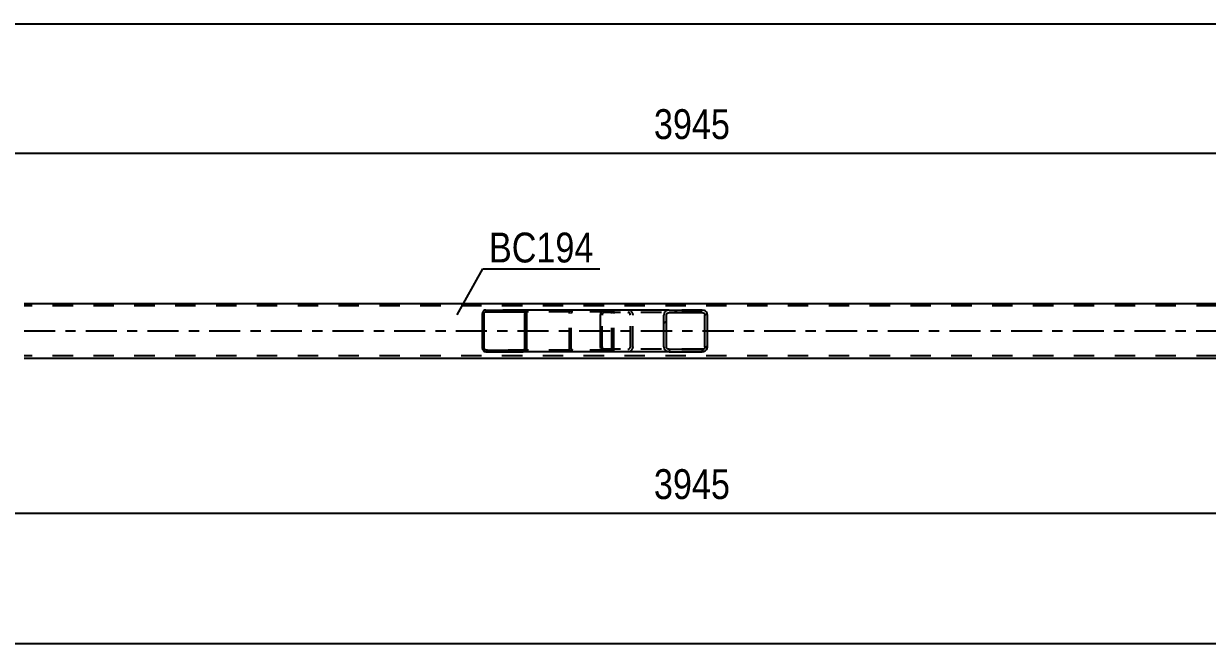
# Model space of a CAD drawing. Header units: millimetres. Extents: x -85 to 756, y -444 to 150.
# Drawn here: x 57.3 to 170.9, y -221.5 to -162 of the extents above; entities that cross this region are included whole.
import ezdxf

# ---------------------------------------------------------------- set-up
doc = ezdxf.new("R2010")
doc.units = ezdxf.units.MM
doc.linetypes.add('DXK_LINE_DOT2', pattern=[3.9198, 1.9599, -1.9599])
doc.linetypes.add('DXK_LINE_DOT3', pattern=[5.9187, 2.979, -0.9799, 0.9799, -0.9799])
doc.styles.add('Arial Narrow', font='ARIALN.TTF', dxfattribs={"height": 0.2})

# ---------------------------------------------------------------- blocks, each defined once
blk = doc.blocks.new('Part-814409655-5620 - 5597')
at = {"linetype": 'Continuous'}
h = blk.add_hatch(dxfattribs=at)
h.set_pattern_fill('', scale=0.7, style=0, pattern_type=0)
h.set_pattern_definition([(45, (122.8505, -189.8046), (-1.57154, 1.57154), [])])
h.paths.add_polyline_path([(122.89, -189.99), (122.85, -189.8), (122.74, -189.65), (122.58, -189.54), (122.39, -189.51), (119.2, -189.51), (119.01, -189.54), (118.85, -189.65), (118.74, -189.8), (118.7, -189.99), (118.7, -193.03), (118.74, -193.21), (118.85, -193.37), (119.01, -193.47), (119.2, -193.51), (122.39, -193.51), (122.58, -193.47), (122.74, -193.37), (122.85, -193.21), (122.89, -193.03)])
h.paths.add_polyline_path([(122.62, -193.12), (122.56, -193.2), (122.48, -193.25), (122.39, -193.27), (119.2, -193.27), (119.11, -193.25), (119.02, -193.2), (118.97, -193.12), (118.95, -193.03), (118.95, -189.99), (118.97, -189.9), (119.02, -189.82), (119.11, -189.77), (119.2, -189.75), (122.39, -189.75), (122.48, -189.77), (122.56, -189.82), (122.62, -189.9), (122.64, -189.99), (122.64, -193.03)])
at = {"color": 2, "linetype": 'Continuous'}
for p, q in [((112.65, -189.8), (112.71, -189.65)), ((112.71, -189.65), (112.8, -189.54)), ((112.8, -189.54), (112.9, -189.51)), ((119.2, -189.51), (112.9, -189.51)), ((119.2, -189.51), (119.01, -189.54)), ((119.2, -189.51), (122.39, -189.51)), ((122.58, -189.54), (122.39, -189.51)), ((112.63, -189.99), (112.65, -189.8)), ((112.63, -193.03), (112.63, -189.99)), ((118.74, -189.8), (118.7, -189.99)), ((118.7, -193.03), (118.7, -189.99)), ((118.95, -189.99), (118.97, -189.9)), ((118.95, -193.03), (118.95, -189.99)), ((118.97, -189.9), (119.02, -189.82)), ((119.02, -189.82), (119.11, -189.77)), ((119.11, -189.77), (119.2, -189.75)), ((119.2, -189.75), (122.39, -189.75)), ((122.39, -189.75), (122.48, -189.77)), ((122.48, -189.77), (122.56, -189.82)), ((122.56, -189.82), (122.62, -189.9)), ((122.62, -189.9), (122.64, -189.99)), ((122.64, -193.03), (122.64, -189.99)), ((122.89, -189.99), (122.85, -189.8)), ((122.89, -193.03), (122.89, -189.99)), ((112.65, -193.21), (112.63, -193.03)), ((118.7, -193.03), (118.74, -193.21)), ((118.97, -193.12), (118.95, -193.03)), ((122.64, -193.03), (122.62, -193.12)), ((122.85, -193.21), (122.89, -193.03)), ((112.71, -193.37), (112.65, -193.21)), ((112.8, -193.47), (112.71, -193.37)), ((112.9, -193.51), (112.8, -193.47)), ((119.2, -193.51), (112.9, -193.51)), ((119.02, -193.2), (118.97, -193.12)), ((119.01, -193.47), (119.2, -193.51)), ((119.11, -193.25), (119.02, -193.2)), ((119.2, -193.27), (119.11, -193.25)), ((119.2, -193.27), (122.39, -193.27)), ((119.2, -193.51), (122.39, -193.51)), ((122.48, -193.25), (122.39, -193.27)), ((122.39, -193.51), (122.58, -193.47)), ((122.56, -193.2), (122.48, -193.25)), ((122.62, -193.12), (122.56, -193.2))]:
    blk.add_line(p, q, dxfattribs=at)
at = {"color": 7, "linetype": 'DXK_LINE_DOT2'}
for p, q in [((113.89, -189.75), (113.89, -189.51)), ((115.24, -189.51), (115.43, -189.54)), ((122.39, -189.51), (119.2, -189.51)), ((112.78, -189.9), (112.77, -189.99)), ((112.77, -193.03), (112.77, -189.99)), ((112.81, -189.82), (112.78, -189.9)), ((112.85, -189.77), (112.81, -189.82)), ((112.9, -189.75), (112.85, -189.77)), ((122.39, -189.75), (112.9, -189.75)), ((115.33, -189.77), (115.24, -189.75)), ((115.41, -189.82), (115.33, -189.77)), ((115.47, -189.9), (115.41, -189.82)), ((115.49, -189.99), (115.47, -189.9)), ((115.49, -193.03), (115.49, -189.99)), ((115.7, -189.8), (115.74, -189.99)), ((115.74, -193.03), (115.74, -189.99)), ((112.77, -193.03), (112.78, -193.12)), ((115.47, -193.12), (115.49, -193.03)), ((115.74, -193.03), (115.7, -193.21)), ((112.78, -193.12), (112.81, -193.2)), ((112.81, -193.2), (112.85, -193.25)), ((112.85, -193.25), (112.9, -193.27)), ((122.39, -193.27), (112.9, -193.27)), ((113.89, -193.51), (113.89, -193.27)), ((115.24, -193.27), (115.33, -193.25)), ((115.43, -193.47), (115.24, -193.51)), ((115.33, -193.25), (115.41, -193.2)), ((115.41, -193.2), (115.47, -193.12)), ((122.39, -193.51), (119.2, -193.51))]:
    blk.add_line(p, q, dxfattribs=at)
for centre, start, end in [((115.25, -190), 23.8494, 68.8059), ((115.25, -193.01), 291.1941, 336.1506)]:
    blk.add_arc(centre, 0.492, start, end, dxfattribs=at)
at = {"color": 2, "linetype": 'Continuous'}
for centre, start, end in [((119.19, -190), 111.1941, 156.1506), ((122.4, -190), 23.8494, 68.8059), ((119.19, -193.01), 203.8494, 248.8059), ((122.4, -193.01), 291.1941, 336.1506)]:
    blk.add_arc(centre, 0.492, start, end, dxfattribs=at)
blk = doc.blocks.new('Part-814409655-5713 - 5597')
at = {"color": 2, "linetype": 'Continuous'}
for p, q in [((57.32, -188.87), (634.3, -188.87)), ((194.91, -194.15), (57.32, -194.15))]:
    blk.add_line(p, q, dxfattribs=at)
at = {"color": 7, "linetype": 'DXK_LINE_DOT2'}
for p, q in [((634.3, -189.11), (57.32, -189.11)), ((634.3, -193.91), (57.32, -193.91))]:
    blk.add_line(p, q, dxfattribs=at)
at = {"color": 7, "linetype": 'DXK_LINE_DOT3'}
blk.add_line((57.32, -191.51), (634.3, -191.51), dxfattribs=at)
blk = doc.blocks.new('Part-814409655-5651 - 5597')
at = {"linetype": 'Continuous'}
h = blk.add_hatch(dxfattribs=at)
h.set_pattern_fill('', scale=0.7, style=0, pattern_type=0)
h.set_pattern_definition([(45, (105.5184, -189.7059), (-1.57154, 1.57154), [])])
h.paths.add_polyline_path([(105.54, -189.83), (105.52, -189.71), (105.44, -189.6), (105.33, -189.53), (105.2, -189.51), (101.63, -189.51), (101.5, -189.53), (101.39, -189.6), (101.31, -189.71), (101.29, -189.83), (101.29, -193.19), (101.31, -193.31), (101.39, -193.41), (101.5, -193.48), (101.63, -193.51), (105.2, -193.51), (105.33, -193.48), (105.44, -193.41), (105.52, -193.31), (105.54, -193.19)])
h.paths.add_polyline_path([(105.36, -193.25), (105.32, -193.3), (105.27, -193.34), (105.2, -193.35), (101.63, -193.35), (101.56, -193.34), (101.51, -193.3), (101.47, -193.25), (101.46, -193.19), (101.46, -189.83), (101.47, -189.77), (101.51, -189.72), (101.56, -189.68), (101.63, -189.67), (105.2, -189.67), (105.27, -189.68), (105.32, -189.72), (105.36, -189.77), (105.37, -189.83), (105.37, -193.19)])
at = {"color": 2, "linetype": 'Continuous'}
for p, q in [((101.63, -189.51), (101.5, -189.53)), ((101.51, -189.72), (101.56, -189.68)), ((101.56, -189.68), (101.63, -189.67)), ((101.63, -189.51), (105.2, -189.51)), ((101.63, -189.67), (105.2, -189.67)), ((112.9, -189.51), (105.2, -189.51)), ((105.33, -189.53), (105.2, -189.51)), ((105.2, -189.67), (105.27, -189.68)), ((105.27, -189.68), (105.32, -189.72)), ((101.31, -189.71), (101.29, -189.83)), ((101.29, -193.19), (101.29, -189.83)), ((101.46, -189.83), (101.47, -189.77)), ((101.46, -193.19), (101.46, -189.83)), ((101.47, -189.77), (101.51, -189.72)), ((105.32, -189.72), (105.36, -189.77)), ((105.36, -189.77), (105.37, -189.83)), ((105.37, -193.19), (105.37, -189.83)), ((105.54, -189.83), (105.52, -189.71)), ((105.54, -193.19), (105.54, -189.83)), ((101.29, -193.19), (101.31, -193.31)), ((101.47, -193.25), (101.46, -193.19)), ((101.51, -193.3), (101.47, -193.25)), ((101.5, -193.48), (101.63, -193.51)), ((101.56, -193.34), (101.51, -193.3)), ((101.63, -193.35), (101.56, -193.34)), ((101.63, -193.35), (105.2, -193.35)), ((101.63, -193.51), (105.2, -193.51)), ((105.27, -193.34), (105.2, -193.35)), ((105.2, -193.51), (105.33, -193.48)), ((112.9, -193.51), (105.2, -193.51)), ((105.32, -193.3), (105.27, -193.34)), ((105.36, -193.25), (105.32, -193.3)), ((105.37, -193.19), (105.36, -193.25)), ((105.52, -193.31), (105.54, -193.19))]:
    blk.add_line(p, q, dxfattribs=at)
at = {"color": 7, "linetype": 'DXK_LINE_DOT2'}
for p, q in [((105.2, -189.51), (101.63, -189.51)), ((113.55, -189.67), (101.63, -189.67)), ((109.85, -189.53), (109.98, -189.51)), ((109.91, -189.68), (109.86, -189.72)), ((109.98, -189.67), (109.91, -189.68)), ((113.55, -189.51), (112.9, -189.51)), ((113.55, -189.51), (113.68, -189.53)), ((113.62, -189.68), (113.55, -189.67)), ((113.67, -189.72), (113.62, -189.68)), ((109.64, -189.83), (109.66, -189.71)), ((109.64, -193.19), (109.64, -189.83)), ((109.82, -189.77), (109.81, -189.83)), ((109.81, -193.19), (109.81, -189.83)), ((109.86, -189.72), (109.82, -189.77)), ((113.71, -189.77), (113.67, -189.72)), ((113.72, -189.83), (113.71, -189.77)), ((113.72, -193.19), (113.72, -189.83)), ((113.87, -189.71), (113.89, -189.8)), ((113.89, -189.8), (113.89, -189.83)), ((113.89, -193.19), (113.89, -189.83)), ((113.55, -193.35), (101.63, -193.35)), ((105.2, -193.51), (101.63, -193.51)), ((109.66, -193.31), (109.64, -193.19)), ((109.81, -193.19), (109.82, -193.25)), ((109.82, -193.25), (109.86, -193.3)), ((109.98, -193.51), (109.85, -193.48)), ((109.86, -193.3), (109.87, -193.31)), ((109.87, -193.31), (109.91, -193.34)), ((109.91, -193.34), (109.98, -193.35)), ((113.55, -193.51), (112.9, -193.51)), ((113.55, -193.35), (113.62, -193.34)), ((113.68, -193.48), (113.55, -193.51)), ((113.62, -193.34), (113.67, -193.3)), ((113.67, -193.3), (113.71, -193.25)), ((113.71, -193.25), (113.72, -193.19)), ((113.89, -193.19), (113.87, -193.31))]:
    blk.add_line(p, q, dxfattribs=at)
at = {"color": 2, "linetype": 'Continuous'}
for centre, start, end in [((101.62, -189.84), 110.7583, 155.68), ((105.22, -189.84), 24.32, 69.2417), ((101.62, -193.17), 204.32, 249.2417), ((105.22, -193.17), 290.7583, 335.68)]:
    blk.add_arc(centre, 0.331, start, end, dxfattribs=at)
at = {"color": 7, "linetype": 'DXK_LINE_DOT2'}
for centre, start, end in [((109.96, -189.84), 110.7583, 155.68), ((113.57, -189.84), 24.32, 69.2417), ((109.96, -193.17), 204.32, 249.2417), ((113.57, -193.17), 290.7583, 335.68)]:
    blk.add_arc(centre, 0.331, start, end, dxfattribs=at)
blk = doc.blocks.new('StraightDimension-814409655-6113 - 5597')
at = {"color": 7, "linetype": 'Continuous'}
for p, q in [((47.1, -194.29), (47.1, -212.12)), ((195.71, -203.55), (195.71, -217.6)), ((48.6, -208.39), (45.6, -209.59)), ((47.1, -208.99), (195.71, -208.99)), ((194.21, -209.59), (197.21, -208.39))]:
    blk.add_line(p, q, dxfattribs=at)
at = {"color": 0}
blk.add_wipeout([(125.66, -208.24), (125.66, -204.04), (117.15, -204.04), (117.15, -208.24)], dxfattribs=at)
at = {"color": 3, "style": 'Arial Narrow'}
blk.add_text('3945', height=2.863, dxfattribs=at).set_placement((117.75, -207.64))
at = {"color": 0, "linetype": 'Continuous'}
for points in [[(46.5, -209.69), (42.3, -209.69), (42.3, -212.72), (46.5, -212.72)], [(195.11, -209.69), (190.91, -209.69), (190.91, -218.2), (195.11, -218.2)]]:
    blk.add_wipeout(points, dxfattribs=at)
at = {"color": 3, "linetype": 'Continuous', "style": 'Arial Narrow'}
for s, height, p in [('0', 2.86, (45.9, -212.12)), ('3945', 2.863, (194.51, -217.6))]:
    blk.add_text(s, height=height, rotation=90.0002, dxfattribs=at).set_placement(p)
blk = doc.blocks.new('StraightDimension-814409655-6054 - 5597')
at = {"color": 7, "linetype": 'Continuous'}
blk.add_line((46.46, -221.49), (645.16, -221.49), dxfattribs=at)
blk = doc.blocks.new('StraightDimension-814409655-6075 - 5597')
at = {"color": 7, "linetype": 'Continuous'}
blk.add_line((47.1, -162.03), (644.52, -162.03), dxfattribs=at)
blk = doc.blocks.new('StraightDimension-814409655-6134 - 5597')
at = {"color": 7, "linetype": 'Continuous'}
for p, q in [((195.71, -180.25), (195.71, -165.84)), ((47.1, -188.8), (47.1, -171.32)), ((48.6, -173.85), (45.6, -175.05)), ((47.1, -174.45), (195.71, -174.45)), ((194.21, -175.05), (197.21, -173.85))]:
    blk.add_line(p, q, dxfattribs=at)
at = {"color": 0}
blk.add_wipeout([(125.66, -173.7), (125.66, -169.5), (117.15, -169.5), (117.15, -173.7)], dxfattribs=at)
at = {"color": 3, "style": 'Arial Narrow'}
blk.add_text('3945', height=2.863, dxfattribs=at).set_placement((117.75, -173.1))
at = {"color": 0, "linetype": 'Continuous'}
for points in [[(195.11, -165.24), (190.91, -165.24), (190.91, -173.75), (195.11, -173.75)], [(46.5, -170.72), (42.3, -170.72), (42.3, -173.75), (46.5, -173.75)]]:
    blk.add_wipeout(points, dxfattribs=at)
at = {"color": 3, "linetype": 'Continuous', "style": 'Arial Narrow'}
for s, height, p in [('3945', 2.863, (194.51, -173.15)), ('0', 2.86, (45.9, -173.15))]:
    blk.add_text(s, height=height, rotation=90.0002, dxfattribs=at).set_placement(p)
blk = doc.blocks.new('Mark-814409655-5709 - 5597')
at = {"color": 30, "linetype": 'Continuous'}
for p, q in [((98.87, -189.97), (101.32, -185.54)), ((101.32, -185.54), (112.57, -185.54))]:
    blk.add_line(p, q, dxfattribs=at)
at = {"color": 0}
blk.add_wipeout([(111.97, -184.94), (111.97, -181.94), (101.92, -181.94), (101.92, -184.94)], dxfattribs=at)
blk.add_wipeout([(111.97, -184.94), (111.97, -181.94), (101.92, -181.94), (101.92, -184.94)], dxfattribs=at)
at = {"color": 3, "style": 'Arial Narrow'}
blk.add_text('BC194', height=2.863, dxfattribs=at).set_placement((101.92, -184.94))

msp = doc.modelspace()

# ---------------------------------------------------------------- block references
for name in ['StraightDimension-814409655-6075 - 5597', 'Part-814409655-5713 - 5597', 'Part-814409655-5651 - 5597', 'Part-814409655-5620 - 5597']:
    msp.add_blockref(name, (0, 0))

# ---------------------------------------------------------------- next in the draw order: block references
for name in ['StraightDimension-814409655-6134 - 5597', 'StraightDimension-814409655-6113 - 5597']:
    msp.add_blockref(name, (0, 0))

# ---------------------------------------------------------------- next in the draw order: block references
for name in ['Mark-814409655-5709 - 5597', 'StraightDimension-814409655-6054 - 5597']:
    msp.add_blockref(name, (0, 0))

doc.saveas('drawing.dxf')
